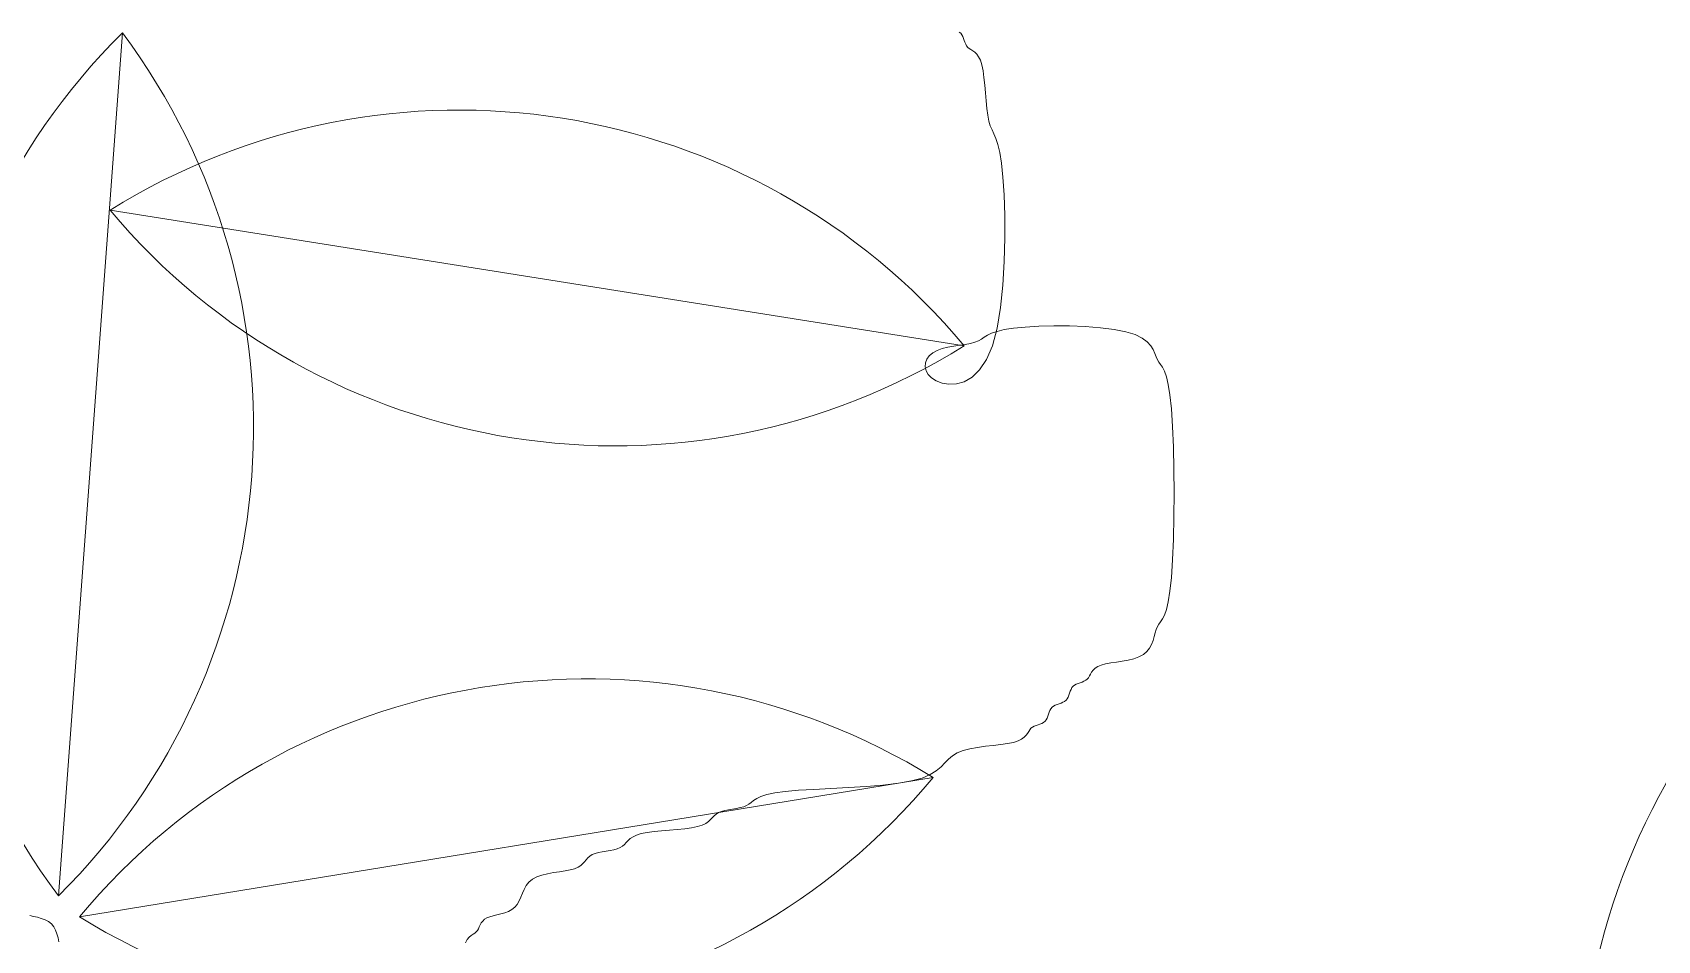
# Model space of a CAD drawing. Header units: millimetres. Extents: x 42 to 552, y 43 to 535.
# Drawn here: x 285.1917 to 285.3162, y 504.7725 to 504.8421 of the extents above; entities that cross this region are included whole.
import ezdxf

# ---------------------------------------------------------------- set-up
doc = ezdxf.new("R2010")
doc.units = ezdxf.units.MM
doc.header["$LTSCALE"] = 0.75
doc.header["$MEASUREMENT"] = 0
doc.layers.add('Gramado', color=9, linetype='Continuous', lineweight=0)

# ---------------------------------------------------------------- blocks, each defined once
blk = doc.blocks.new('arbusto8vista')
for p, q in [((-0.3376266709379649, 0.6997587182445386), (-0.3278285350816077, 0.831941469196039)), ((-0.334398460435068, 0.6965325612917468), (-0.203582276158329, 0.7178728763466182)), ((-0.342031993549341, 0.6967425979583624), (-0.3414561069102717, 0.6966071255365449)), ((-0.3414561069102717, 0.6966071255365449), (-0.3408549989585197, 0.6964653529419422)), ((-0.3408549989585197, 0.6964653529419422), (-0.3402538910067676, 0.6962983772161522)), ((-0.3402538910067676, 0.6962983772161522), (-0.3396780043676983, 0.6960872954008153)), ((-0.3396780043676983, 0.6960872954008153), (-0.3391525603539378, 0.6958132045375152)), ((-0.3391525603539378, 0.6958132045375152), (-0.3387027802781404, 0.695457201667864)), ((-0.3387027802781404, 0.695457201667864), (-0.3383465292750714, 0.6950077349500674)), ((-0.3383465292750714, 0.6950077349500674), (-0.3380722477676841, 0.6944826570087059)), ((-0.3380722477676841, 0.6944826570087059), (-0.3378610200009859, 0.6939071715849963)), ((-0.3378610200009859, 0.6939071715849963), (-0.3376939302200128, 0.6933064824200841)), ((-0.3376939302200128, 0.6933064824200841), (-0.337552062669829, 0.6927057932551861)), ((-0.1995725406483757, 0.5026097873713269), (-0.1993476587969383, 0.5024281060573088)), ((-0.1993476587969383, 0.5024281060573088), (-0.1991690143354958, 0.5022033672591562)), ((-0.1991690143354958, 0.5022033672591562), (-0.1990282004659036, 0.5019408219342267)), ((-0.1990282004659036, 0.5019408219342267), (-0.1989126069908878, 0.5016530722580939)), ((-0.1989126069908878, 0.5016530722580939), (-0.1988096237131174, 0.5013527204063735)), ((-0.1988096237131174, 0.5013527204063735), (-0.198706640435347, 0.5010523685546389)), ((-0.198706640435347, 0.5010523685546389), (-0.1985910469603027, 0.5007646188785202)), ((-0.1985910469603027, 0.5007646188785202), (-0.1984502330907105, 0.5005020735535766)), ((-0.1984502330907105, 0.5005020735535766), (-0.1982715886292965, 0.5002773347554381)), ((-0.1982715886292965, 0.5002773347554381), (-0.1980467067778591, 0.5000956534922523)), ((-0.1980467067778591, 0.5000956534922523), (-0.1977839943345998, 0.4999328761024628)), ((-0.1977839943345998, 0.4999328761024628), (-0.1974960614967642, 0.499757497757102)), ((-0.1974960614967642, 0.499757497757102), (-0.1971955184616832, 0.4995380136271876)), ((-0.1971955184616832, 0.4995380136271876), (-0.1968949754265736, 0.4992429188837093)), ((-0.1968949754265736, 0.4992429188837093), (-0.1966070425887665, 0.4988407086977134)), ((-0.1966070425887665, 0.4988407086977134), (-0.1963443301454788, 0.4982998782402035)), ((-0.1963443301454788, 0.4982998782402035), (-0.1961194482940414, 0.4975889226821977)), ((-0.1961194482940414, 0.4975889226821977), (-0.1959408037561161, 0.4966899892466188)), ((-0.1959408037561161, 0.4966899892466188), (-0.1957999893509736, 0.49563983336391)), ((-0.1957999893509736, 0.49563983336391), (-0.1956843944222442, 0.4944888625164765)), ((-0.1956843944222442, 0.4944888625164765), (-0.1955814083136715, 0.4932874841866663)), ((-0.1955814083136715, 0.4932874841866663), (-0.1954784203688575, 0.4920861058568562)), ((-0.1954784203688575, 0.4920861058568562), (-0.1953628199315176, 0.4909351350094227)), ((-0.1953628199315176, 0.4909351350094227), (-0.1952219963452819, 0.4898849791267281)), ((-0.1952219963452819, 0.4898849791267281), (-0.1950433389538659, 0.488986045691135)), ((-0.1950433389538659, 0.488986045691135), (-0.1948184407295059, 0.488263538291335)), ((-0.1948184407295059, 0.488263538291335), (-0.1945557091590331, 0.4876418449412654)), ((-0.1945557091590331, 0.4876418449412654), (-0.194267755357771, 0.4870201497611646)), ((-0.194267755357771, 0.4870201497611646), (-0.1939671904411284, 0.486297636871285)), ((-0.1939671904411284, 0.486297636871285), (-0.1936666255244859, 0.4853734903918649)), ((-0.1936666255244859, 0.4853734903918649), (-0.1933786717232238, 0.484146894443171)), ((-0.1933786717232238, 0.484146894443171), (-0.1931159401527225, 0.4825170331454416)), ((-0.1931159401527225, 0.4825170331454416), (-0.1928910419283625, 0.4803830906189148)), ((-0.1928910419283625, 0.4803830906189148), (-0.1927176389388308, 0.4776862576766661)), ((-0.1927176389388308, 0.4776862576766661), (-0.1926135961657849, 0.4745357519030051)), ((-0.1988096237131174, 0.4545740692399534), (-0.3297209789950557, 0.4753225673448611)), ((-0.1926135961657849, 0.4745357519030051), (-0.1925978293642174, 0.4710827975750789)), ((-0.1925978293642174, 0.4710827975750789), (-0.1926892542890926, 0.4674786189700058)), ((-0.1926892542890926, 0.4674786189700058), (-0.1929067866953744, 0.4638744403649468)), ((-0.1929067866953744, 0.4638744403649468), (-0.1932693423380272, 0.4604214860370206)), ((-0.1932693423380272, 0.4604214860370206), (-0.1937958369720434, 0.4572709802633597)), ((-0.1961951235553556, 0.455599046188496), (-0.1957484996248127, 0.4558867958646289)), ((-0.1957484996248127, 0.4558867958646289), (-0.1952451265931359, 0.4561871477163493)), ((-0.1952451265931359, 0.4561871477163493), (-0.1946156460800808, 0.4564874995680839)), ((-0.1946156460800808, 0.4564874995680839), (-0.1937906997052892, 0.4567752492442025)), ((-0.1937958369720434, 0.4572709802633597), (-0.1945051863523872, 0.4545741473211109)), ((-0.1937906997052892, 0.4567752492442025), (-0.1927009290885451, 0.4570377945691462)), ((-0.1927009290885451, 0.4570377945691462), (-0.1912769758494903, 0.4572625333672846)), ((-0.1912769758494903, 0.4572625333672846), (-0.1894778555463574, 0.4574379136951734)), ((-0.1894778555463574, 0.4574379136951734), (-0.1873760794913153, 0.4575565845378833)), ((-0.1873760794913153, 0.4575565845378833), (-0.1850725329349814, 0.4576122451126281)), ((-0.1850725329349814, 0.4576122451126281), (-0.1826681011280016, 0.4575985946365932)), ((-0.1826681011280016, 0.4575985946365932), (-0.1802636693210218, 0.4575093323269925)), ((-0.1802636693210218, 0.4575093323269925), (-0.1779601227646879, 0.4573381574010398)), ((-0.1779601227646879, 0.4573381574010398), (-0.1758583467096457, 0.4570787690759204)), ((-0.1758583467096457, 0.4570787690759204), (-0.1740592264065128, 0.4567248665688766)), ((-0.1740592264065128, 0.4567248665688766), (-0.1726373749435481, 0.45627539985108)), ((-0.1726373749435481, 0.45627539985108), (-0.1715623167591502, 0.4557503219097327)), ((-0.1715623167591502, 0.4557503219097327), (-0.1707773041294445, 0.4551748364860089)), ((-0.2041807255430683, 0.453049242898274), (-0.2036521353302305, 0.4534987096160705)), ((-0.2036521353302305, 0.4534987096160705), (-0.2029774734029957, 0.4538547124857217)), ((-0.2029774734029957, 0.4538547124857217), (-0.2021893169459759, 0.4541288033490218)), ((-0.2021893169459759, 0.4541288033490218), (-0.201325497469071, 0.454339885164373)), ((-0.201325497469071, 0.454339885164373), (-0.2004238464822379, 0.4545068608901488)), ((-0.2004238464822379, 0.4545068608901488), (-0.1995221954953763, 0.4546486334847515)), ((-0.1995221954953763, 0.4546486334847515), (-0.1986583760184715, 0.4547841059065689)), ((-0.1986583760184715, 0.4547841059065689), (-0.1978702195614517, 0.4549321811140032)), ((-0.1978702195614517, 0.4549321811140032), (-0.1971955576342452, 0.4551117620654281)), ((-0.1971955576342452, 0.4551117620654281), (-0.196654356765066, 0.4553365008635666)), ((-0.196654356765066, 0.4553365008635666), (-0.1961951235553556, 0.455599046188496)), ((-0.1945051863523872, 0.4545741473211109), (-0.1954047465039253, 0.4524465057298812)), ((-0.1707773041294445, 0.4551748364860089), (-0.1702255893303857, 0.4545741473211109)), ((-0.1702255893303857, 0.4545741473211109), (-0.1698504246380992, 0.4539734581561987)), ((-0.1698504246380992, 0.4539734581561987), (-0.1695950623285682, 0.4533979727324891)), ((-0.1695950623285682, 0.4533979727324891), (-0.1694027546778329, 0.4528728947911276)), ((-0.2047954843661728, 0.4513479903683049), (-0.2047587056187297, 0.4519486795332028)), ((-0.2046557148431134, 0.4507473012033927), (-0.2047954843661728, 0.4513479903683049)), ((-0.2047587056187297, 0.4519486795332028), (-0.2045516841584742, 0.4525241649569267)), ((-0.2043330914918329, 0.450171815779683), (-0.2046557148431134, 0.4507473012033927)), ((-0.2045516841584742, 0.4525241649569267), (-0.2041807255430683, 0.453049242898274)), ((-0.1964556345314463, 0.4508607509792171), (-0.1976074078096133, 0.4497538728011534)), ((-0.1954047465039253, 0.4524465057298812), (-0.1964556345314463, 0.4508607509792171)), ((-0.1694027546778329, 0.4528728947911276), (-0.1692167539619618, 0.4524234280733452)), ((-0.1692167539619618, 0.4524234280733452), (-0.1689918721105244, 0.4520558733618856)), ((-0.1689918721105244, 0.4520558733618856), (-0.1687291596672651, 0.4517009196060258)), ((-0.1687291596672651, 0.4517009196060258), (-0.1684412268294295, 0.4512703527965698)), ((-0.1684412268294295, 0.4512703527965698), (-0.1681406837943484, 0.4506759589243785)), ((-0.203821308754641, 0.4496467378383358), (-0.2043330914918329, 0.450171815779683)), ((-0.2031140610738476, 0.4491972711205392), (-0.203821308754641, 0.4496467378383358)), ((-0.2022145009223095, 0.4488549204552754), (-0.2031140610738476, 0.4491972711205392)), ((-0.20116361289476, 0.4486763950227299), (-0.2022145009223095, 0.4488549204552754)), ((-0.2000118396165931, 0.448724705090882), (-0.20116361289476, 0.4486763950227299)), ((-0.1988096237131174, 0.4490628609276968), (-0.2000118396165931, 0.448724705090882)), ((-0.1976074078096133, 0.4497538728011534), (-0.1988096237131174, 0.4490628609276968)), ((-0.1681406837943484, 0.4506759589243785), (-0.1678401407592389, 0.4498295239802985)), ((-0.1678401407592389, 0.4498295239802985), (-0.1675522079214318, 0.4486428339551338)), ((-0.1675522079214318, 0.4486428339551338), (-0.1672894954781441, 0.4470276748397595)), ((-0.1672894954781441, 0.4470276748397595), (-0.1670646136267067, 0.4448958326250079)), ((-0.1670646136267067, 0.4448958326250079), (-0.166888070864843, 0.4421989996827449)), ((-0.166888070864843, 0.4421989996827449), (-0.1667619688920752, 0.4390484939090982)), ((-0.1667619688920752, 0.4390484939090982), (-0.1666863077084031, 0.4355955395811577)), ((-0.1666863077084031, 0.4355955395811577), (-0.1666610873138552, 0.4319913609760988)), ((-0.1666610873138552, 0.4319913609760988), (-0.1666863077084031, 0.4283871823710399)), ((-0.1666863077084031, 0.4283871823710399), (-0.1667619688920752, 0.4249342280430994)), ((-0.1667619688920752, 0.4249342280430994), (-0.166888070864843, 0.4217837222694385)), ((-0.166888070864843, 0.4217837222694385), (-0.1670646136267067, 0.4190868893271897)), ((-0.1670646136267067, 0.4190868893271897), (-0.1672894954781441, 0.4169550471124381)), ((-0.1672894954781441, 0.4169550471124381), (-0.1675522079214318, 0.4153398879970638)), ((-0.1678401407592389, 0.4141531979718991), (-0.1681406837943484, 0.4133067630278049)), ((-0.1675522079214318, 0.4153398879970638), (-0.1678401407592389, 0.4141531979718991)), ((-0.1693975002759487, 0.4111098271610558), (-0.1695530271134942, 0.4105847492197086)), ((-0.1692167539619618, 0.4115592938788524), (-0.1693975002759487, 0.4111098271610558)), ((-0.1689918721105244, 0.4119268485902978), (-0.1692167539619618, 0.4115592938788524)), ((-0.1687291596672651, 0.4122818023461718), (-0.1689918721105244, 0.4119268485902978)), ((-0.1684412268294295, 0.4127123691556278), (-0.1687291596672651, 0.4122818023461718)), ((-0.1681406837943484, 0.4133067630278049), (-0.1684412268294295, 0.4127123691556278)), ((-0.1701205038940259, 0.4088078854661887), (-0.1704273659524063, 0.4082324000424649)), ((-0.1698893076098784, 0.4094085746310867), (-0.1701205038940259, 0.4088078854661887)), ((-0.1697085557872526, 0.4100092637959989), (-0.1698893076098784, 0.4094085746310867)), ((-0.1695530271134942, 0.4105847492197086), (-0.1697085557872526, 0.4100092637959989)), ((-0.1763628531441839, 0.4059724590928226), (-0.1771510287284457, 0.4058243838853883)), ((-0.1754990127038525, 0.4061079315146401), (-0.1763628531441839, 0.4059724590928226)), ((-0.1745973398354579, 0.4062497041092428), (-0.1754990127038525, 0.4061079315146401)), ((-0.1736956669670633, 0.4064166798350186), (-0.1745973398354579, 0.4062497041092428)), ((-0.1728318265267319, 0.4066277616503697), (-0.1736956669670633, 0.4064166798350186)), ((-0.1720436509424701, 0.4069018525136698), (-0.1728318265267319, 0.4066277616503697)), ((-0.1713689726423411, 0.407257855383321), (-0.1720436509424701, 0.4069018525136698)), ((-0.1708351150976171, 0.4077073221011176), (-0.1713689726423411, 0.407257855383321)), ((-0.1704273659524063, 0.4082324000424649), (-0.1708351150976171, 0.4077073221011176)), ((-0.179977925708954, 0.403494031632107), (-0.180202807560363, 0.4033155008111464)), ((-0.1797971793949671, 0.4037187704302454), (-0.179977925708954, 0.403494031632107)), ((-0.1796416525574216, 0.403981315755189), (-0.1797971793949671, 0.4037187704302454)), ((-0.1794861238836631, 0.4042690654313077), (-0.1796416525574216, 0.403981315755189)), ((-0.1793053720610374, 0.4045694172830423), (-0.1794861238836631, 0.4042690654313077)), ((-0.1790741757768615, 0.4048697691347627), (-0.1793053720610374, 0.4045694172830423)), ((-0.1787673137185095, 0.4051575188108956), (-0.1790741757768615, 0.4048697691347627)), ((-0.1783595645732987, 0.405420064135825), (-0.1787673137185095, 0.4051575188108956)), ((-0.1778257070285747, 0.4056448029339776), (-0.1783595645732987, 0.405420064135825)), ((-0.1771510287284457, 0.4058243838853883), (-0.1778257070285747, 0.4056448029339776)), ((-0.1827710844057719, 0.4010429084785159), (-0.1828866778808163, 0.400755158802383)), ((-0.1826681011280016, 0.4013432603302363), (-0.1827710844057719, 0.4010429084785159)), ((-0.1825651178502596, 0.4016436121819567), (-0.1826681011280016, 0.4013432603302363)), ((-0.1824495243752153, 0.4019313618580895), (-0.1825651178502596, 0.4016436121819567)), ((-0.1823087105056231, 0.4021939071830332), (-0.1824495243752153, 0.4019313618580895)), ((-0.1821300660441807, 0.4024186459811716), (-0.1823087105056231, 0.4021939071830332)), ((-0.1819051841927433, 0.4025971768021321), (-0.1821300660441807, 0.4024186459811716)), ((-0.181642471749484, 0.4027379010962875), (-0.1819051841927433, 0.4025971768021321)), ((-0.1813545389116769, 0.4028534210392678), (-0.181642471749484, 0.4027379010962875)), ((-0.1810539958765673, 0.4029563388066322), (-0.1813545389116769, 0.4028534210392678)), ((-0.1807534528414578, 0.4030592565740108), (-0.1810539958765673, 0.4029563388066322)), ((-0.1804655200036507, 0.4031747765169769), (-0.1807534528414578, 0.4030592565740108)), ((-0.180202807560363, 0.4033155008111464), (-0.1804655200036507, 0.4031747765169769)), ((-0.1856777354901737, 0.3987052049052835), (-0.1857933304188748, 0.3984174552291648)), ((-0.1855369210850029, 0.3989677502302271), (-0.1856777354901737, 0.3987052049052835)), ((-0.1853582765470776, 0.3991924890283656), (-0.1855369210850029, 0.3989677502302271)), ((-0.1851333946956402, 0.3993710198493261), (-0.1853582765470776, 0.3991924890283656)), ((-0.1848706822523809, 0.3995117441434957), (-0.1851333946956402, 0.3993710198493261)), ((-0.1845827494145453, 0.3996272640864618), (-0.1848706822523809, 0.3995117441434957)), ((-0.1842822063794358, 0.3997301818538403), (-0.1845827494145453, 0.3996272640864618)), ((-0.1839816633443547, 0.3998330996212047), (-0.1842822063794358, 0.3997301818538403)), ((-0.1836937305065192, 0.399948619564185), (-0.1839816633443547, 0.3998330996212047)), ((-0.1834310180632599, 0.4000893438583404), (-0.1836937305065192, 0.399948619564185)), ((-0.1832061362118225, 0.4002678746793009), (-0.1834310180632599, 0.4000893438583404)), ((-0.1830274917504084, 0.4004926134774536), (-0.1832061362118225, 0.4002678746793009)), ((-0.1828866778808163, 0.400755158802383), (-0.1830274917504084, 0.4004926134774536)), ((-0.1885866829127565, 0.395966358102612), (-0.1887684929299951, 0.3957416301829682)), ((-0.1883617846883965, 0.3961448803326135), (-0.1885866829127565, 0.395966358102612)), ((-0.1880990531179236, 0.3962855981708486), (-0.1883617846883965, 0.3961448803326135)), ((-0.1878110993166615, 0.3964011134879257), (-0.1880990531179236, 0.3962855981708486)), ((-0.187510534400019, 0.3965040281544105), (-0.1878110993166615, 0.3964011134879257)), ((-0.187209969483348, 0.3966069440409257), (-0.187510534400019, 0.3965040281544105)), ((-0.1869220156820859, 0.396722463018051), (-0.187209969483348, 0.3966069440409257)), ((-0.186659284111613, 0.3968631869563808), (-0.1869220156820859, 0.396722463018051)), ((-0.186434385887253, 0.3970417177265091), (-0.186659284111613, 0.3968631869563808)), ((-0.186255728495837, 0.3972664565246475), (-0.186434385887253, 0.3970417177265091)), ((-0.1861149049096014, 0.397529001849577), (-0.186255728495837, 0.3972664565246475)), ((-0.1859993044722614, 0.3978167515257098), (-0.1861149049096014, 0.397529001849577)), ((-0.1858963165274474, 0.3981171033774302), (-0.1859993044722614, 0.3978167515257098)), ((-0.1857933304188748, 0.3984174552291648), (-0.1858963165274474, 0.3981171033774302)), ((-0.1932273493558796, 0.3934880493903137), (-0.19437910167062, 0.3933525806285587)), ((-0.1921764804556005, 0.3936361184976533), (-0.1932273493558796, 0.3934880493903137)), ((-0.1912769366769282, 0.3938156909089514), (-0.1921764804556005, 0.3936361184976533)), ((-0.1905654983740419, 0.3940404188285953), (-0.1912769366769282, 0.3938156909089514)), ((-0.1900243004887159, 0.3943029514450132), (-0.1905654983740419, 0.3940404188285953)), ((-0.1896218166096446, 0.3945906871926042), (-0.1900243004887159, 0.3943029514450132)), ((-0.189326520325551, 0.3948910245057817), (-0.1896218166096446, 0.3945906871926042)), ((-0.189106885225101, 0.3951913618189593), (-0.189326520325551, 0.3948910245057817)), ((-0.1889313848970176, 0.3954790975665503), (-0.189106885225101, 0.3951913618189593)), ((-0.1887684929299951, 0.3957416301829682), (-0.1889313848970176, 0.3954790975665503)), ((-0.2012055471180929, 0.3912280702134439), (-0.2017677645236802, 0.3906525708611781)), ((-0.2006055000387903, 0.3917531608633169), (-0.2012055471180929, 0.3912280702134439)), ((-0.1998856547081971, 0.3922026384595938), (-0.2006055000387903, 0.3917531608633169)), ((-0.1989861109295248, 0.3925586498693718), (-0.1998856547081971, 0.3922026384595938)), ((-0.1979352420292173, 0.3928327468327666), (-0.1989861109295248, 0.3925586498693718)), ((-0.1967834897145053, 0.393043832308166), (-0.1979352420292173, 0.3928327468327666)), ((-0.1955812956925627, 0.3932108092539721), (-0.1967834897145053, 0.393043832308166)), ((-0.19437910167062, 0.3933525806285587), (-0.1955812956925627, 0.3932108092539721)), ((-0.2040471244737319, 0.3888756641020308), (-0.2052777089600966, 0.3883505734521577)), ((-0.2031065846239244, 0.3894511634542823), (-0.2040471244737319, 0.3888756641020308)), ((-0.2023741208330989, 0.3900518671577373), (-0.2031065846239244, 0.3894511634542823)), ((-0.2017677645236802, 0.3906525708611781), (-0.2023741208330989, 0.3900518671577373)), ((-0.2278506924396879, 0.3860633154868651), (-0.2290665650292283, 0.3858007828704473)), ((-0.2262501964387695, 0.386288043406509), (-0.2278506924396879, 0.3860633154868651)), ((-0.2242261942841992, 0.3864676158178071), (-0.2262501964387695, 0.386288043406509)), ((-0.2218617057858978, 0.3866156849251468), (-0.2242261942841992, 0.3864676158178071)), ((-0.2192702263917283, 0.3867511536869159), (-0.2218617057858978, 0.3866156849251468)), ((-0.2165652515496674, 0.3868929250614883), (-0.2192702263917283, 0.3867511536869159)), ((-0.2138602767075781, 0.3870599020072945), (-0.2165652515496674, 0.3868929250614883)), ((-0.2112687973134371, 0.3872709874826938), (-0.2138602767075781, 0.3870599020072945)), ((-0.2089043088151072, 0.3875450844460886), (-0.2112687973134371, 0.3872709874826938)), ((-0.2068803066605653, 0.3879010958558666), (-0.2089043088151072, 0.3875450844460886)), ((-0.2052777089600966, 0.3883505734521577), (-0.2068803066605653, 0.3879010958558666)), ((-0.2343209969038753, 0.3835997061610499), (-0.2349221048556274, 0.3834967902745348)), ((-0.2337198889521517, 0.3837026208275489), (-0.2343209969038753, 0.3835997061610499)), ((-0.233144002313054, 0.3838181361446118), (-0.2337198889521517, 0.3837026208275489)), ((-0.2326185582992935, 0.3839588539828469), (-0.233144002313054, 0.3838181361446118)), ((-0.2321687782235244, 0.3841373762128484), (-0.2326185582992935, 0.3839588539828469)), ((-0.2318041201162089, 0.3843621041324923), (-0.2321687782235244, 0.3841373762128484)), ((-0.2314709888792663, 0.3846246367489101), (-0.2318041201162089, 0.3843621041324923)), ((-0.2311000261323954, 0.3849123724965011), (-0.2314709888792663, 0.3846246367489101)), ((-0.2306218734952949, 0.3852127098096787), (-0.2311000261323954, 0.3849123724965011)), ((-0.2299671725876635, 0.3855130471228563), (-0.2306218734952949, 0.3852127098096787)), ((-0.2290665650292283, 0.3858007828704473), (-0.2299671725876635, 0.3855130471228563)), ((-0.2389890415221601, 0.3811359840852333), (-0.2397015436048093, 0.3809112452870949)), ((-0.2384404779717784, 0.3813985294101769), (-0.2389890415221601, 0.3811359840852333)), ((-0.2380180209847254, 0.3816862790863098), (-0.2384404779717784, 0.3813985294101769)), ((-0.2376838385919768, 0.3819866309380302), (-0.2380180209847254, 0.3816862790863098)), ((-0.2374000988245371, 0.3822869827897506), (-0.2376838385919768, 0.3819866309380302)), ((-0.2371289697134387, 0.3825747324658835), (-0.2374000988245371, 0.3822869827897506)), ((-0.2368326192896575, 0.3828372777908129), (-0.2371289697134387, 0.3825747324658835)), ((-0.2364732155842546, 0.3830620165889655), (-0.2368326192896575, 0.3828372777908129)), ((-0.2360234355084856, 0.3832405473590796), (-0.2364732155842546, 0.3830620165889655)), ((-0.2354979914947251, 0.3833812712974094), (-0.2360234355084856, 0.3832405473590796)), ((-0.2349221048556274, 0.3834967902745348), (-0.2354979914947251, 0.3833812712974094)), ((-0.2503281184425816, 0.3787604739852242), (-0.2506118535429493, 0.3784601221335038)), ((-0.2499939388806638, 0.3790608258369588), (-0.2503281184425816, 0.3787604739852242)), ((-0.2495714833472675, 0.3793485755130774), (-0.2499939388806638, 0.3790608258369588)), ((-0.2490229203324361, 0.3796111208380211), (-0.2495714833472675, 0.3793485755130774)), ((-0.2483104183262981, 0.3798358596361595), (-0.2490229203324361, 0.3796111208380211)), ((-0.2474108581747316, 0.38001439045712), (-0.2483104183262981, 0.3798358596361595)), ((-0.2463599701472106, 0.3801551147512896), (-0.2474108581747316, 0.38001439045712)), ((-0.2452081968690436, 0.3802706346942557), (-0.2463599701472106, 0.3801551147512896)), ((-0.2440059809655395, 0.3803735524616343), (-0.2452081968690436, 0.3802706346942557)), ((-0.2428037650620638, 0.3804764702289987), (-0.2440059809655395, 0.3803735524616343)), ((-0.2416519917838968, 0.380591990171979), (-0.2428037650620638, 0.3804764702289987)), ((-0.2406011037563758, 0.3807327144661343), (-0.2416519917838968, 0.380591990171979)), ((-0.2397015436048093, 0.3809112452870949), (-0.2406011037563758, 0.3807327144661343)), ((-0.2564903125291664, 0.3761224185602856), (-0.2567414685322547, 0.3758346688841527)), ((-0.2562013277704409, 0.376384963885215), (-0.2564903125291664, 0.3761224185602856)), ((-0.255842987844801, 0.3766097026833677), (-0.2562013277704409, 0.376384963885215)), ((-0.2553932241419261, 0.376788233504314), (-0.255842987844801, 0.3766097026833677)), ((-0.2548677992553792, 0.3769289577984836), (-0.2553932241419261, 0.376788233504314)), ((-0.2542919335797365, 0.3770444777414497), (-0.2548677992553792, 0.3769289577984836)), ((-0.2536908475095458, 0.3771473955088283), (-0.2542919335797365, 0.3770444777414497)), ((-0.2530897614393552, 0.3772503132762068), (-0.2536908475095458, 0.3771473955088283)), ((-0.2525138957637125, 0.3773658332191729), (-0.2530897614393552, 0.3772503132762068)), ((-0.2519884708771656, 0.3775065575133425), (-0.2525138957637125, 0.3773658332191729)), ((-0.2515387071742907, 0.3776850883342888), (-0.2519884708771656, 0.3775065575133425)), ((-0.2511793163988898, 0.3779098271324415), (-0.2515387071742907, 0.3776850883342888)), ((-0.2508829756917521, 0.3781723724573709), (-0.2511793163988898, 0.3779098271324415)), ((-0.2506118535429493, 0.3784601221335038), (-0.2508829756917521, 0.3781723724573709)), ((-0.2626632816704841, 0.3736870544804418), (-0.2635271221108439, 0.3734759726651049)), ((-0.2617616088020895, 0.3738540302062177), (-0.2626632816704841, 0.3736870544804418)), ((-0.2608599359337234, 0.3739958028008346), (-0.2617616088020895, 0.3738540302062177)), ((-0.2599960954933636, 0.374131275222652), (-0.2608599359337234, 0.3739958028008346)), ((-0.2592079199091017, 0.3742793504300721), (-0.2599960954933636, 0.374131275222652)), ((-0.2585332416089727, 0.374458931381497), (-0.2592079199091017, 0.3742793504300721)), ((-0.2579983332144877, 0.3746836701796354), (-0.2585332416089727, 0.374458931381497)), ((-0.2575832281208648, 0.3749462155045791), (-0.2579983332144877, 0.3746836701796354)), ((-0.2572563999167983, 0.3752339651806977), (-0.2575832281208648, 0.3749462155045791)), ((-0.2569863221910396, 0.3755343170324323), (-0.2572563999167983, 0.3752339651806977)), ((-0.2567414685322547, 0.3758346688841527), (-0.2569863221910396, 0.3755343170324323)), ((-0.2662668176873808, 0.3712958488492859), (-0.2665368954131679, 0.3706951596843737)), ((-0.2659399894833427, 0.3718713342729956), (-0.2662668176873808, 0.3712958488492859)), ((-0.2655248843897198, 0.3723964122143428), (-0.2659399894833427, 0.3718713342729956)), ((-0.2649899759952064, 0.3728458789321394), (-0.2655248843897198, 0.3723964122143428)), ((-0.2643152976951058, 0.3732018818017906), (-0.2649899759952064, 0.3728458789321394)), ((-0.2635271221108439, 0.3734759726651049), (-0.2643152976951058, 0.3732018818017906)), ((-0.2673218898337666, 0.3689939071544046), (-0.2676802297594065, 0.3685444404366081)), ((-0.2670329050750411, 0.3695189850957519), (-0.2673218898337666, 0.3689939071544046)), ((-0.2667817490719528, 0.3700944705194757), (-0.2670329050750411, 0.3695189850957519)), ((-0.2665368954131679, 0.3706951596843737), (-0.2667817490719528, 0.3700944705194757)), ((-0.2728262431638768, 0.3661563541880497), (-0.272993331108637, 0.3658560023363293)), ((-0.2726150209058176, 0.3664441038641826), (-0.2728262431638768, 0.3661563541880497)), ((-0.2723407485794951, 0.366706649189112), (-0.2726150209058176, 0.3664441038641826)), ((-0.2719845104299168, 0.3669313879872647), (-0.2723407485794951, 0.366706649189112)), ((-0.2715347467270419, 0.3671109689386753), (-0.2719845104299168, 0.3669313879872647)), ((-0.271009321840495, 0.3672590441461097), (-0.2715347467270419, 0.3671109689386753)), ((-0.2704334561648523, 0.3673945165679271), (-0.271009321840495, 0.3672590441461097)), ((-0.2698323700946617, 0.3675362891625298), (-0.2704334561648523, 0.3673945165679271)), ((-0.2692312840244426, 0.3677032648883056), (-0.2698323700946617, 0.3675362891625298)), ((-0.2686554183487999, 0.3679143467036567), (-0.2692312840244426, 0.3677032648883056)), ((-0.2681299934622814, 0.3681884375669568), (-0.2686554183487999, 0.3679143467036567)), ((-0.2676802297594065, 0.3685444404366081), (-0.2681299934622814, 0.3681884375669568)), ((-0.2749753682832932, 0.3636149281511933), (-0.2752633220845553, 0.3631171514669234)), ((-0.2746748033666506, 0.3639740839539485), (-0.2749753682832932, 0.3636149281511933)), ((-0.2743742384500081, 0.3642324247919646), (-0.2746748033666506, 0.3639740839539485)), ((-0.274086284648746, 0.3644277565820175), (-0.2743742384500081, 0.3642324247919646)), ((-0.2738235530782447, 0.3645978852408973), (-0.274086284648746, 0.3644277565820175)), ((-0.2735986548539131, 0.364780616685394), (-0.2738235530782447, 0.3645978852408973)), ((-0.2734189466127077, 0.3650053554835324), (-0.2735986548539131, 0.364780616685394)), ((-0.2732707670780883, 0.365267900808476), (-0.2734189466127077, 0.3650053554835324)), ((-0.2731352004950338, 0.3655556504845947), (-0.2732707670780883, 0.365267900808476)), ((-0.272993331108637, 0.3658560023363293), (-0.2731352004950338, 0.3655556504845947))]:
    blk.add_line(p, q)
for centre, start, end in [((-0.256702030421593, 0.760214646709116), 134.7592252412499, 216.7621042314078), ((-0.4087531755979512, 0.7714855407314474), 314.7592252412522, 36.76210423141007), ((-0.6245354052848597, 0.6671091219097605), 134.7592252412499, 216.7621042314078), ((-0.2567163789933886, 0.6319631339123077), 58.2637265119799, 140.2666055021372), ((-0.28126435759998, 0.7824423037260715), 238.2637265119818, 320.2666055021395), ((-0.2761989041684956, 0.3896539953042577), 39.99250789297904, 121.9953868831373), ((-0.2523316985396491, 0.540242641280571), 219.9925078929767, 301.9953868831336)]:
    blk.add_arc(centre, 0.1010134482592243, start, end)

msp = doc.modelspace()

# ---------------------------------------------------------------- block references
at = {"layer": 'Gramado', "xscale": 0.5, "yscale": 0.5, "zscale": 0.5}
for p in [(285.362506121478, 504.5908006515845), (285.362506121478, 504.4260773757333), (285.6730797508817, 504.4260773757333)]:
    msp.add_blockref('arbusto8vista', p, dxfattribs=at)

doc.saveas('drawing.dxf')
